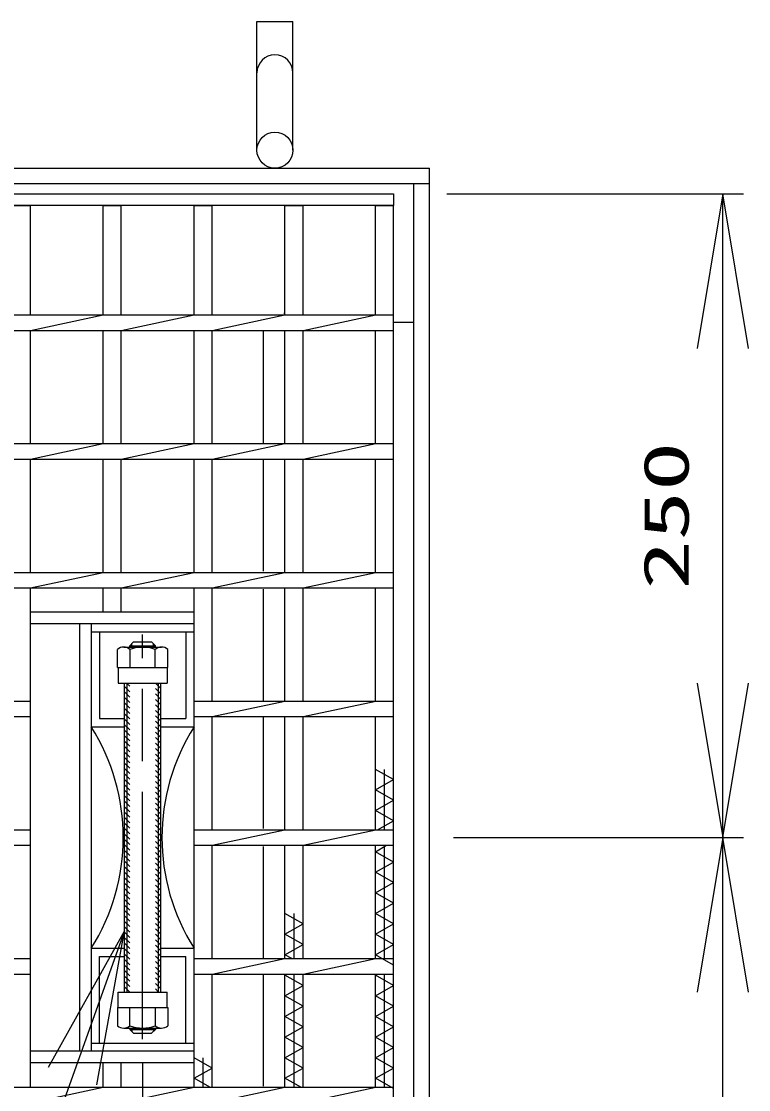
# Model space of a CAD drawing. Units: millimetres, scale not verified. Extents: x -1456 to 1389, y -1026 to 839.
# Drawn here: x -627.5 to -345, y 20.6 to 435.5 of the extents above; entities that cross this region are included whole.
import ezdxf
from ezdxf.enums import TextEntityAlignment as Align

# ---------------------------------------------------------------- set-up
doc = ezdxf.new("R2010")
doc.units = ezdxf.units.MM
doc.header["$LTSCALE"] = 8
doc.linetypes.add('CHAIN', pattern=[18.5, 12, -1.5, 3.5, -1.5])
doc.linetypes.add('DASHED', pattern=[7.5, 6, -1.5])
for name, color, linetype, lineweight in [('16', 3, 'Continuous', 25), ('17', 2, 'Continuous', 25), ('19', 6, 'Continuous', 25), ('22', 4, 'Continuous', 25)]:
    doc.layers.add(name, color=color, linetype=linetype, lineweight=lineweight)
doc.styles.add('ＭＳ ゴシック', font='')
doc.styles.get('ＭＳ ゴシック').set_extended_font_data('MS Gothic')

# ---------------------------------------------------------------- blocks, each defined once
blk = doc.blocks.new('open_arrow')
at = {"color": 0, "linetype": 'Continuous', "lineweight": -2}
blk.add_lwpolyline([(7.5, 1.25), (0, 0), (7.5, -1.25)], dxfattribs=at)

msp = doc.modelspace()

# ---------------------------------------------------------------- hatches: boundary and pattern name
at = {"layer": '17', "lineweight": 13}
h = msp.add_hatch(dxfattribs=at)
h.set_pattern_fill('USER', style=0, pattern_type=2)
h.set_pattern_definition([(135, (-114.65, 171.097), (-1.06066, -1.06066), [])])
h.paths.add_polyline_path([(-587.4, 58.5), (-587.4, 178.5), (-585.4, 178.5), (-585.4, 58.5)])
h = msp.add_hatch(dxfattribs=at)
h.set_pattern_fill('USER', style=0, pattern_type=2)
h.set_pattern_definition([(135, (-107.65, 171.097), (-1.06066, -1.06066), [])])
h.paths.add_polyline_path([(-575.4, 58.5), (-575.4, 178.5), (-573.4, 178.5), (-573.4, 58.5)])

# ---------------------------------------------------------------- linework, layer by layer
at = {"layer": '16'}
for p, q in [((-984, 368.5), (-483, 368.5)), ((-483, 368.5), (-483, 364)), ((-483, 364), (-984, 364)), ((-631, 364), (-624, 364)), ((-624, 321.5), (-624, 364)), ((-595.7, 321.5), (-595.7, 364)), ((-595.7, 364), (-588.7, 364)), ((-588.7, 321.5), (-588.7, 364)), ((-560.4, 321.5), (-560.4, 364)), ((-560.4, 364), (-553.4, 364)), ((-553.4, 321.5), (-553.4, 364)), ((-525.1, 321.5), (-525.1, 364)), ((-525.1, 364), (-518.1, 364)), ((-518.1, 321.5), (-518.1, 364)), ((-490, 321.5), (-490, 364)), ((-490, 364), (-483, 364)), ((-483, -127), (-483, 364)), ((-984, 321.5), (-483, 321.5)), ((-624, 315.5), (-595.7, 321.5)), ((-588.7, 315.5), (-560.4, 321.5)), ((-553.4, 315.5), (-525.1, 321.5)), ((-518.1, 315.5), (-489.8, 321.5)), ((-483, 315.5), (-483, 321.5)), ((-984, 315.5), (-483, 315.5)), ((-624, 271.5), (-624, 315.5)), ((-595.7, 271.5), (-595.7, 315.5)), ((-588.7, 271.5), (-588.7, 315.5)), ((-560.4, 271.5), (-560.4, 315.5)), ((-553.4, 271.5), (-553.4, 315.5)), ((-525.1, 271.5), (-525.1, 315.5)), ((-518.1, 271.5), (-518.1, 315.5)), ((-490, 271.5), (-490, 315.5)), ((-984, 271.5), (-483, 271.5)), ((-624, 265.5), (-595.7, 271.5)), ((-588.7, 265.5), (-560.4, 271.5)), ((-553.4, 265.5), (-525.1, 271.5)), ((-518.1, 265.5), (-489.8, 271.5)), ((-483, 265.5), (-483, 271.5)), ((-984, 265.5), (-483, 265.5)), ((-624, 221.5), (-624, 265.5)), ((-595.7, 221.5), (-595.7, 265.5)), ((-588.7, 221.5), (-588.7, 265.5)), ((-560.4, 221.5), (-560.4, 265.5)), ((-553.4, 221.5), (-553.4, 265.5)), ((-525.1, 221.5), (-525.1, 265.5)), ((-518.1, 221.5), (-518.1, 265.5)), ((-490, 221.5), (-490, 265.5)), ((-984, 221.5), (-483, 221.5)), ((-624, 215.5), (-595.7, 221.5)), ((-588.7, 215.5), (-560.4, 221.5)), ((-553.4, 215.5), (-525.1, 221.5)), ((-518.1, 215.5), (-489.8, 221.5)), ((-483, 215.5), (-483, 221.5)), ((-984, 215.5), (-483, 215.5)), ((-624, 21.5), (-624, 215.5)), ((-595.7, 206), (-595.7, 215.5)), ((-588.7, 206), (-588.7, 215.5)), ((-560.4, 21.5), (-560.4, 215.5)), ((-553.4, 171.5), (-553.4, 215.5)), ((-525.1, 171.5), (-525.1, 215.5)), ((-518.1, 171.5), (-518.1, 215.5)), ((-490, 171.5), (-490, 215.5)), ((-984, 171.5), (-624, 171.5)), ((-560.4, 171.5), (-483, 171.5)), ((-553.4, 165.5), (-525.1, 171.5)), ((-518.1, 165.5), (-489.8, 171.5)), ((-483, 165.5), (-483, 171.5)), ((-984, 165.5), (-624, 165.5)), ((-560.4, 165.5), (-483, 165.5)), ((-553.4, 121.5), (-553.4, 165.5)), ((-525.1, 121.5), (-525.1, 165.5)), ((-518.1, 121.5), (-518.1, 165.5)), ((-490, 121.5), (-490, 165.5)), ((-483, 141), (-490, 145)), ((-486.5, 121.5), (-486.5, 145)), ((-490, 137), (-483, 141)), ((-483, 133), (-490, 137)), ((-490, 129), (-483, 133)), ((-483, 125), (-490, 129)), ((-489.125, 121.5), (-483, 125)), ((-984, 121.5), (-624, 121.5)), ((-560.4, 121.5), (-483, 121.5)), ((-553.4, 115.5), (-525.1, 121.5)), ((-518.1, 115.5), (-489.8, 121.5)), ((-483, 115.5), (-483, 121.5)), ((-984, 115.5), (-624, 115.5)), ((-560.4, 115.5), (-483, 115.5)), ((-553.4, 71.5), (-553.4, 115.5)), ((-525.1, 71.5), (-525.1, 115.5)), ((-518.1, 71.5), (-518.1, 115.5)), ((-490, 71.5), (-490, 115.5)), ((-490, 113), (-485.625, 115.5)), ((-483, 109), (-490, 113)), ((-486.5, 71.5), (-486.5, 115.5)), ((-490, 105), (-483, 109)), ((-483, 101), (-490, 105)), ((-490, 97), (-483, 101)), ((-483, 93), (-490, 97)), ((-490, 89), (-483, 93)), ((-518.1, 85), (-525.1, 89)), ((-521.6, 71.5), (-521.6, 89)), ((-483, 85), (-490, 89)), ((-525.1, 81), (-518.1, 85)), ((-490, 81), (-483, 85)), ((-518.1, 77), (-525.1, 81)), ((-483, 77), (-490, 81)), ((-525.1, 73), (-518.1, 77)), ((-490, 73), (-483, 77)), ((-984, 71.5), (-624, 71.5)), ((-560.4, 71.5), (-483, 71.5)), ((-553.4, 65.5), (-525.1, 71.5)), ((-522.475, 71.5), (-525.1, 73)), ((-518.1, 65.5), (-489.8, 71.5)), ((-483, 69), (-490, 73)), ((-483, 65.5), (-483, 71.5)), ((-984, 65.5), (-624, 65.5)), ((-560.4, 65.5), (-483, 65.5)), ((-553.4, 21.5), (-553.4, 65.5)), ((-525.1, 21.5), (-525.1, 65.5)), ((-525.1, 65), (-524.225, 65.5)), ((-518.1, 61), (-525.1, 65)), ((-521.6, 21.5), (-521.6, 65.5)), ((-518.1, 21.5), (-518.1, 65.5)), ((-490, 21.5), (-490, 65.5)), ((-490, 65), (-489.125, 65.5)), ((-483, 61), (-490, 65)), ((-486.5, 21.5), (-486.5, 65.5)), ((-525.1, 57), (-518.1, 61)), ((-490, 57), (-483, 61)), ((-518.1, 53), (-525.1, 57)), ((-483, 53), (-490, 57)), ((-525.1, 49), (-518.1, 53)), ((-490, 49), (-483, 53)), ((-518.1, 45), (-525.1, 49)), ((-483, 45), (-490, 49)), ((-525.1, 41), (-518.1, 45)), ((-490, 41), (-483, 45)), ((-518.1, 37), (-525.1, 41)), ((-483, 37), (-490, 41)), ((-525.1, 33), (-518.1, 37)), ((-490, 33), (-483, 37)), ((-595.7, 21.5), (-595.7, 31)), ((-588.7, 21.5), (-588.7, 31)), ((-553.4, 29), (-560.4, 33)), ((-556.9, 21.5), (-556.9, 33)), ((-518.1, 29), (-525.1, 33)), ((-483, 29), (-490, 33)), ((-560.4, 25), (-553.4, 29)), ((-554.275, 21.5), (-560.4, 25)), ((-525.1, 25), (-518.1, 29)), ((-518.975, 21.5), (-525.1, 25)), ((-490, 25), (-483, 29)), ((-483, 21), (-490, 25)), ((-984, 21.5), (-483, 21.5)), ((-624, 15.5), (-595.7, 21.5)), ((-588.7, 15.5), (-560.4, 21.5)), ((-553.4, 15.5), (-525.1, 21.5)), ((-518.1, 15.5), (-489.8, 21.5)), ((-483, 15.5), (-483, 21.5))]:
    msp.add_line(p, q, dxfattribs=at)
at = {"layer": '17', "color": 3}
for p, q in [((-560.4, 206), (-624, 206)), ((-560.4, 201.5), (-624, 201.5)), ((-604.9, 201.5), (-604.9, 35.5)), ((-600.4, 201.5), (-600.4, 35.5)), ((-560.4, 161.5), (-560.4, 201.5)), ((-560.4, 198.3), (-600.4, 198.3)), ((-560.4, 35.5), (-560.4, 75.5)), ((-600.4, 38.7), (-560.4, 38.7)), ((-560.4, 35.5), (-624, 35.5)), ((-560.4, 31), (-624, 31))]:
    msp.add_line(p, q, dxfattribs=at)
at = {"layer": '17', "color": 3, "linetype": 'DASHED'}
for p, q in [((-597.2, 198.3), (-597.2, 164.7)), ((-563.6, 198.3), (-563.6, 164.7)), ((-597.2, 164.7), (-587.4, 164.7)), ((-573.4, 164.7), (-563.6, 164.7)), ((-600.4, 161.5), (-587.4, 161.5)), ((-573.4, 161.5), (-560.4, 161.5)), ((-600.4, 75.5), (-587.4, 75.5)), ((-573.4, 75.5), (-560.4, 75.5)), ((-597.2, 38.7), (-597.2, 72.3)), ((-597.2, 72.3), (-587.4, 72.3)), ((-573.4, 72.3), (-563.6, 72.3)), ((-563.6, 38.7), (-563.6, 72.3))]:
    msp.add_line(p, q, dxfattribs=at)
at = {"layer": '17', "color": 33, "linetype": 'CHAIN'}
msp.add_line((-580.4, 40.219), (-580.4, 197.382), dxfattribs=at)
at = {"layer": '17'}
for p, q in [((-590.215, 184.5), (-590.215, 191.596)), ((-587.761, 192.5), (-573.039, 192.5)), ((-585.4, 193), (-583.9, 194.5)), ((-585.4, 192.5), (-585.4, 193)), ((-585.4, 193), (-575.4, 193)), ((-585.308, 191.596), (-585.308, 184.5)), ((-584.588, 192.5), (-584.588, 193.812)), ((-583.9, 194.5), (-576.9, 194.5)), ((-575.4, 193), (-576.9, 194.5)), ((-576.212, 192.5), (-576.212, 193.812)), ((-575.493, 184.5), (-575.493, 191.596)), ((-575.4, 192.5), (-575.4, 193)), ((-570.585, 184.5), (-570.585, 191.596)), ((-590.215, 184.5), (-570.585, 184.5)), ((-589.9, 184.5), (-570.9, 184.5)), ((-589.9, 184.5), (-589.9, 178.5)), ((-570.9, 184.5), (-570.9, 178.5)), ((-589.9, 178.5), (-570.9, 178.5)), ((-586.4, 58.5), (-586.4, 178.5)), ((-574.4, 178.5), (-574.4, 58.5)), ((-589.9, 58.5), (-570.9, 58.5)), ((-589.9, 52.5), (-589.9, 58.5)), ((-570.9, 52.5), (-570.9, 58.5)), ((-590.215, 52.5), (-590.215, 45.404)), ((-590.215, 52.5), (-570.585, 52.5)), ((-589.9, 52.5), (-570.9, 52.5)), ((-585.308, 45.404), (-585.308, 52.5)), ((-575.493, 52.5), (-575.493, 45.404)), ((-570.585, 52.5), (-570.585, 45.404)), ((-587.761, 44.5), (-573.039, 44.5)), ((-585.4, 44.5), (-585.4, 44)), ((-585.4, 44), (-575.4, 44)), ((-585.4, 44), (-583.9, 42.5)), ((-584.588, 44.5), (-584.588, 43.188)), ((-583.9, 42.5), (-576.9, 42.5)), ((-575.4, 44), (-576.9, 42.5)), ((-576.212, 44.5), (-576.212, 43.188)), ((-575.4, 44.5), (-575.4, 44))]:
    msp.add_line(p, q, dxfattribs=at)
at = {"layer": '17', "color": 7}
for p, q in [((-587.4, 58.5), (-587.4, 178.5)), ((-573.4, 178.5), (-573.4, 58.5))]:
    msp.add_line(p, q, dxfattribs=at)
at = {"layer": '17'}
for centre, radius, start, end in [((-587.761, 188.716), 3.784, 49.5701, 130.4299), ((-580.4, 178.721), 13.779, 69.13594, 110.86406), ((-573.039, 188.716), 3.784, 49.5701, 130.4299), ((-587.761, 48.284), 3.784, 229.5701, 310.4299), ((-580.4, 58.279), 13.779, 249.13594, 290.86406), ((-573.039, 48.284), 3.784, 229.5701, 310.4299)]:
    msp.add_arc(centre, radius, start, end, dxfattribs=at)
at = {"layer": '17', "color": 3}
for centre, start, end in [((-668.11, 118.5), 327.58195, 32.41805), ((-492.69, 118.5), 147.58195, 212.41805)]:
    msp.add_arc(centre, 80.21, start, end, dxfattribs=at)
at = {"layer": '19'}
for p, q in [((-536, 385.5), (-536, 435.5)), ((-536, 435.5), (-522, 435.5)), ((-522, 385.5), (-522, 435.5)), ((-998, 378.5), (-469, 378.5)), ((-469, -141.5), (-469, 378.5)), ((-998, 372.5), (-469, 372.5)), ((-475, -135.5), (-475, 372.5)), ((-525.5, 322), (-525.1, 322.4)), ((-475, 318.5), (-483, 318.5)), ((-533.5, 271.5), (-533.5, 315)), ((-533.5, 222), (-533.5, 265.5)), ((-533.5, 171.5), (-533.5, 215)), ((-533.5, 122), (-533.5, 165.5)), ((-533.5, 71.5), (-533.5, 115)), ((-533.5, 22), (-533.5, 65.5))]:
    msp.add_line(p, q, dxfattribs=at)
msp.add_circle((-529, 385.5), 7, dxfattribs=at)
msp.add_arc((-529, 415.5), 7, 0, 180, dxfattribs=at)
at = {"layer": '22'}
for p, q in [((-462.204, 368.5), (-347.017, 368.5)), ((-355.017, 118.5), (-355.017, 368.5)), ((-459.612, 118.5), (-347.017, 118.5)), ((-459.612, 118.5), (-347.017, 118.5)), ((-355.017, -131.5), (-355.017, 118.5)), ((-580.4, 30.7), (-580.4, -268.914))]:
    msp.add_line(p, q, dxfattribs=at)
msp.add_lwpolyline([(-587.4, 82.316), (-704.848, -246.183), (-855.248, -246.183)], dxfattribs=at)

# ---------------------------------------------------------------- block references
at = {"layer": '22', "xscale": 8, "yscale": 8}
for p, rotation in [((-355.017, 368.5), 270), ((-355.017, 118.5), 90), ((-355.017, 118.5), 270), ((-587.4, 82.316), 250.3)]:
    msp.add_blockref('open_arrow', p, dxfattribs=dict(at, rotation=rotation))

# ---------------------------------------------------------------- texts
at = {"layer": '22', "style": 'ＭＳ ゴシック', "width": 1.6}
msp.add_text('250', height=17.6, rotation=90, dxfattribs=at).set_placement((-363.017, 243.5), align=Align.BOTTOM_CENTER)

doc.saveas('drawing.dxf')
